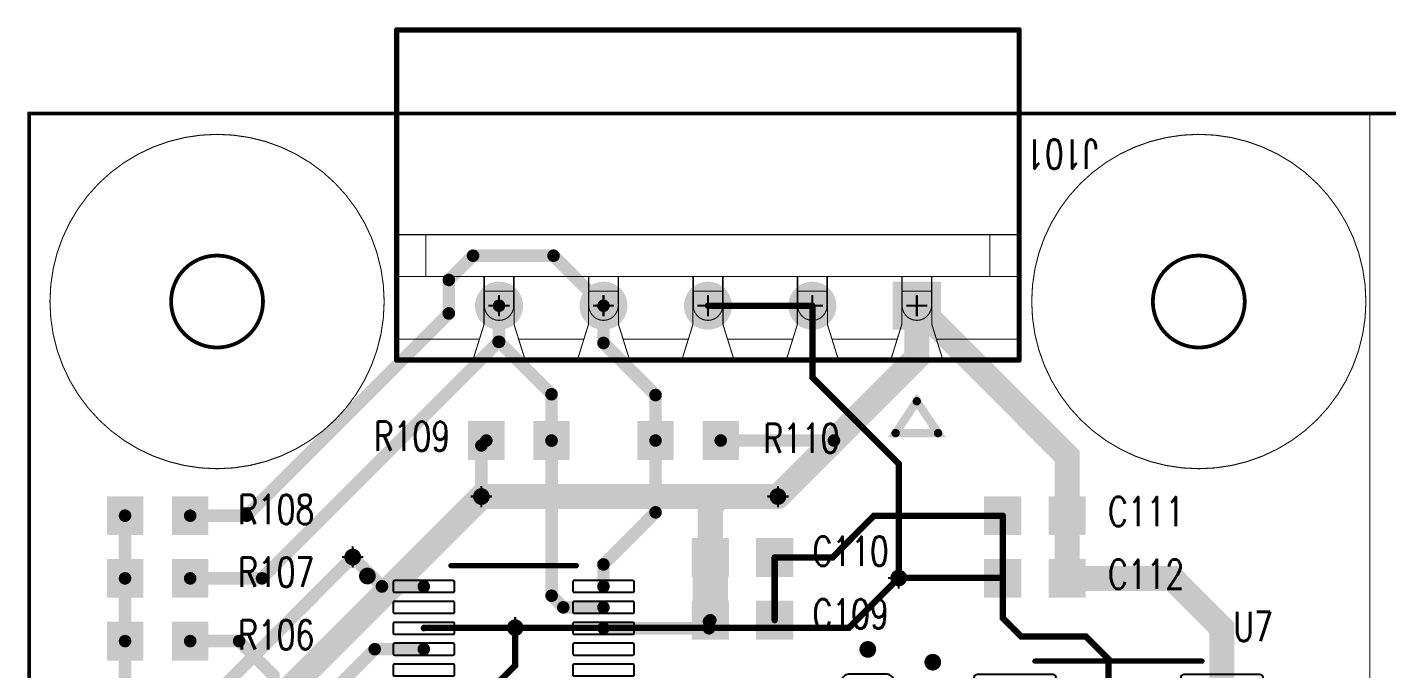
# Model space of a CAD drawing. Extents: x -268 to -157, y -48 to -1.
# Drawn here: x -267.62 to -235.08, y -22.66 to -7.31 of the extents above; entities that cross this region are included whole.
import ezdxf
from ezdxf.enums import TextEntityAlignment as Align

# ---------------------------------------------------------------- set-up
doc = ezdxf.new("R2010")
doc.units = 0
for name, pattern in [('SIG_11', [2, 1, 1]), ('SIG_15', [2, 1, 1]), ('SIG_18', [2, 1, 1]), ('SIG_19', [2, 1, 1]), ('SIG_3', [2, 1, 1]), ('SIG_7', [2, 1, 1])]:
    doc.linetypes.add(name, pattern=pattern)
for name, color, linetype in [('2D_LINE_01', 4, 'CONTINUOUS'), ('BOARD_CUTOUT_00', 255, 'CONTINUOUS'), ('BOARD_OUTLINE_00', 255, 'CONTINUOUS'), ('DRIL_PLTE_THRU_01', 4, 'CONTINUOUS'), ('DRIL_PLTE_THRU_02', 216, 'CONTINUOUS'), ('DRIL_SYMBOL', 255, 'CONTINUOUS'), ('PADS_BOT', 6, 'CONTINUOUS'), ('PADS_INNER', 136, 'CONTINUOUS'), ('PADS_TOP', 136, 'CONTINUOUS'), ('PART_NAME_01', 255, 'CONTINUOUS'), ('PART_TOP_2DLINE_126', 255, 'CONTINUOUS'), ('TRACE_01', 4, 'CONTINUOUS'), ('TRACE_02', 6, 'CONTINUOUS'), ('VIAPTS', 4, 'CONTINUOUS')]:
    doc.layers.add(name, color=color, linetype=linetype)
doc.styles.add('W0$1', font='simplex', dxfattribs={"width": 0.75})

# ---------------------------------------------------------------- blocks, each defined once
blk = doc.blocks.new('SMOOTH_0$09')
at = {"const_width": 0.045}
blk.add_lwpolyline([(-0.0225, 0, 1), (0.0225, 0, 1)], format="xyb", close=True, dxfattribs=at)
blk = doc.blocks.new('BOARD_11')
at = {"layer": 'BOARD_CUTOUT_00', "const_width": 0.09}
for points in [[(3.4, -4.5, 1), (5.6, -4.5, 1)], [(26.9, -4.5, 1), (29.1, -4.5, 1)]]:
    blk.add_lwpolyline(points, format="xyb", close=True, dxfattribs=at)
at = {"layer": 'BOARD_OUTLINE_00', "const_width": 0.09}
blk.add_lwpolyline([(0, 0), (0, -34), (65, -34), (65, 0)], close=True, dxfattribs=at)
at = {"layer": 'BOARD_OUTLINE_00'}
blk.add_blockref('SMOOTH_0$09', (0, 0), dxfattribs=at)
blk = doc.blocks.new('SMOOTH_0$0254')
at = {"const_width": 0.0127}
blk.add_lwpolyline([(-0.00635, 0, 1), (0.00635, 0, 1)], format="xyb", close=True, dxfattribs=at)
blk = doc.blocks.new('DRAWING_13')
at = {"layer": '2D_LINE_01', "const_width": 0.0254}
for points in [[(-38.7000006667, 7.4), (-23.8000006667, 7.4)], [(-38.7000006667, 7.4), (-38.7000006667, -0.5)], [(-23.8000006667, 7.4), (-23.8000006667, -0.5)], [(-47.5000006667, 5.4), (-47.5000006667, -28.6)], [(-38.7000006667, 5.4), (-47.5000006667, 5.4)], [(-15.0000006667, 5.4), (-23.8000006667, 5.4)], [(-15.4042006667, 5.4), (-15.4042006667, -28.6)], [(-6.2000006667, 5.4), (-15.0000006667, 5.4)], [(-23.8000006667, 2.5), (-38.7000006667, 2.5)], [(-38.0000006667, 1.5), (-38.0000006667, 2.5)], [(-24.5000006667, 2.5), (-24.5000006667, 1.5)], [(-23.8000006667, 1.5), (-38.7000006667, 1.5)], [(-36.6100006667, 1.5), (-36.6100006667, 0.35)], [(-36.6000006667, 1.5), (-36.6000006667, 0.8)], [(-35.9000006667, 1.5), (-35.9000006667, 0.8)], [(-35.8900006667, 0.35), (-35.8900006667, 1.5)], [(-34.1100006667, 1.5), (-34.1100006667, 0.35)], [(-34.1000006667, 1.5), (-34.1000006667, 0.8)], [(-33.4000006667, 1.5), (-33.4000006667, 0.8)], [(-33.3900006667, 0.35), (-33.3900006667, 1.5)], [(-31.6100006667, 1.5), (-31.6100006667, 0.35)], [(-31.6000006667, 1.5), (-31.6000006667, 0.8)], [(-30.9000006667, 1.5), (-30.9000006667, 0.8)], [(-30.8900006667, 0.35), (-30.8900006667, 1.5)], [(-29.1100006667, 1.5), (-29.1100006667, 0.35)], [(-29.1000006667, 1.5), (-29.1000006667, 0.8)], [(-28.4000006667, 1.5), (-28.4000006667, 0.8)], [(-28.3900006667, 0.35), (-28.3900006667, 1.5)], [(-26.6100006667, 1.5), (-26.6100006667, 0.35)], [(-26.6000006667, 1.5), (-26.6000006667, 0.8)], [(-25.9000006667, 1.5), (-25.9000006667, 0.8)], [(-25.8900006667, 0.35), (-25.8900006667, 1.5)], [(-35.9000006667, 1.15), (-36.6000006667, 1.15)], [(-33.4000006667, 1.15), (-34.1000006667, 1.15)], [(-30.9000006667, 1.15), (-31.6000006667, 1.15)], [(-28.4000006667, 1.15), (-29.1000006667, 1.15)], [(-25.9000006667, 1.15), (-26.6000006667, 1.15)], [(-36.6100006667, 0.35), (-36.8750006667, -0.5)], [(-35.8900006667, 0.35), (-35.6250006667, -0.5)], [(-34.1100006667, 0.35), (-34.3750006667, -0.5)], [(-33.3900006667, 0.35), (-33.1250006667, -0.5)], [(-31.6100006667, 0.35), (-31.8750006667, -0.5)], [(-30.8900006667, 0.35), (-30.6250006667, -0.5)], [(-29.1100006667, 0.35), (-29.3750006667, -0.5)], [(-28.3900006667, 0.35), (-28.1250006667, -0.5)], [(-26.6100006667, 0.35), (-26.8750006667, -0.5)], [(-25.8900006667, 0.35), (-25.6250006667, -0.5)], [(-38.7000006667, 0), (-36.719118, 0)], [(-34.219118, 0), (-35.7808826667, 0)], [(-31.719118, 0), (-33.2808826667, 0)], [(-29.219118, 0), (-30.7808826667, 0)], [(-26.719118, 0), (-28.2808826667, 0)], [(-25.7808826667, 0), (-23.8000006667, 0)], [(-38.7000006667, -0.5), (-36.8750006667, -0.5)], [(-35.6250006667, -0.5), (-34.3750006667, -0.5)], [(-33.1250006667, -0.5), (-31.8750006667, -0.5)], [(-30.6250006667, -0.5), (-29.3750006667, -0.5)], [(-28.1250006667, -0.5), (-26.8750006667, -0.5)], [(-25.6250006667, -0.5), (-23.8000006667, -0.5)]]:
    blk.add_lwpolyline(points, dxfattribs=at)
for points in [[(-47.0000006667, 0.9, 1), (-39.0000006667, 0.9, 1)], [(-23.5000006667, 0.9, 1), (-15.5000006667, 0.9, 1)], [(-44.1000006667, 0.9, 1), (-41.9000006667, 0.9, 1)], [(-20.6000006667, 0.9, 1), (-18.4000006667, 0.9, 1)]]:
    blk.add_lwpolyline(points, format="xyb", close=True, dxfattribs=at)
for points in [[(-36.6000006667, 0.8, 1), (-35.9000006667, 0.8)], [(-34.1000006667, 0.8, 1), (-33.4000006667, 0.8)], [(-31.6000006667, 0.8, 1), (-30.9000006667, 0.8)], [(-29.1000006667, 0.8, 1), (-28.4000006667, 0.8)], [(-26.6000006667, 0.8, 1), (-25.9000006667, 0.8)]]:
    blk.add_lwpolyline(points, format="xyb", dxfattribs=at)
at = {"layer": '2D_LINE_01'}
for p in [(-38.7000006667, 7.4), (-38.7000006667, 7.4), (-23.8000006667, 7.4), (-23.8000006667, 7.4), (-47.5000006667, 5.4), (-47.5000006667, 5.4), (-38.7000006667, 5.4), (-23.8000006667, 5.4), (-15.4042006667, 5.4), (-15.0000006667, 5.4), (-15.0000006667, 5.4), (-38.7000006667, 2.5), (-38.0000006667, 2.5), (-24.5000006667, 2.5), (-23.8000006667, 2.5), (-38.7000006667, 1.5), (-38.0000006667, 1.5), (-36.6100006667, 1.5), (-36.6000006667, 1.5), (-35.9000006667, 1.5), (-35.8900006667, 1.5), (-34.1100006667, 1.5), (-34.1000006667, 1.5), (-33.4000006667, 1.5), (-33.3900006667, 1.5), (-31.6100006667, 1.5), (-31.6000006667, 1.5), (-30.9000006667, 1.5), (-30.8900006667, 1.5), (-29.1100006667, 1.5), (-29.1000006667, 1.5), (-28.4000006667, 1.5), (-28.3900006667, 1.5), (-26.6100006667, 1.5), (-26.6000006667, 1.5), (-25.9000006667, 1.5), (-25.8900006667, 1.5), (-24.5000006667, 1.5), (-23.8000006667, 1.5), (-36.6000006667, 1.15), (-35.9000006667, 1.15), (-34.1000006667, 1.15), (-33.4000006667, 1.15), (-31.6000006667, 1.15), (-30.9000006667, 1.15), (-29.1000006667, 1.15), (-28.4000006667, 1.15), (-26.6000006667, 1.15), (-25.9000006667, 1.15), (-36.6000006667, 0.8), (-36.6000006667, 0.8), (-35.9000006667, 0.8), (-35.9000006667, 0.8), (-34.1000006667, 0.8), (-34.1000006667, 0.8), (-33.4000006667, 0.8), (-33.4000006667, 0.8), (-31.6000006667, 0.8), (-31.6000006667, 0.8), (-30.9000006667, 0.8), (-30.9000006667, 0.8), (-29.1000006667, 0.8), (-29.1000006667, 0.8), (-28.4000006667, 0.8), (-28.4000006667, 0.8), (-26.6000006667, 0.8), (-26.6000006667, 0.8), (-25.9000006667, 0.8), (-25.9000006667, 0.8), (-36.6100006667, 0.35), (-36.6100006667, 0.35), (-35.8900006667, 0.35), (-35.8900006667, 0.35), (-34.1100006667, 0.35), (-34.1100006667, 0.35), (-33.3900006667, 0.35), (-33.3900006667, 0.35), (-31.6100006667, 0.35), (-31.6100006667, 0.35), (-30.8900006667, 0.35), (-30.8900006667, 0.35), (-29.1100006667, 0.35), (-29.1100006667, 0.35), (-28.3900006667, 0.35), (-28.3900006667, 0.35), (-26.6100006667, 0.35), (-26.6100006667, 0.35), (-25.8900006667, 0.35), (-25.8900006667, 0.35), (-38.7000006667, 0), (-36.719118, 0), (-35.7808826667, 0), (-34.219118, 0), (-33.2808826667, 0), (-31.719118, 0), (-30.7808826667, 0), (-29.219118, 0), (-28.2808826667, 0), (-26.719118, 0), (-25.7808826667, 0), (-23.8000006667, 0), (-38.7000006667, -0.5), (-38.7000006667, -0.5), (-36.8750006667, -0.5), (-36.8750006667, -0.5), (-35.6250006667, -0.5), (-35.6250006667, -0.5), (-34.3750006667, -0.5), (-34.3750006667, -0.5), (-33.1250006667, -0.5), (-33.1250006667, -0.5), (-31.8750006667, -0.5), (-31.8750006667, -0.5), (-30.6250006667, -0.5), (-30.6250006667, -0.5), (-29.3750006667, -0.5), (-29.3750006667, -0.5), (-28.1250006667, -0.5), (-28.1250006667, -0.5), (-26.8750006667, -0.5), (-26.8750006667, -0.5), (-25.6250006667, -0.5), (-25.6250006667, -0.5), (-23.8000006667, -0.5), (-23.8000006667, -0.5)]:
    blk.add_blockref('SMOOTH_0$0254', p, dxfattribs=at)
blk = doc.blocks.new('SMOOTH_0$127')
at = {"const_width": 0.0635}
blk.add_lwpolyline([(-0.03175, 0, 1), (0.03175, 0, 1)], format="xyb", close=True, dxfattribs=at)
blk = doc.blocks.new('PART_BODY_TOP_9')
at = {"layer": 'PART_TOP_2DLINE_126', "const_width": 0.1999993333}
blk.add_lwpolyline([(-3.5999926667, 1.25, 1), (-3.3999933333, 1.25, 1)], format="xyb", close=True, dxfattribs=at)
at = {"layer": 'PART_TOP_2DLINE_126', "const_width": 0.127}
for points in [[(-1.4999993333, 1.4999993333), (1.4999993333, 1.4999993333)], [(-1.4999993333, -1.4999993333), (1.4999993333, -1.4999993333)]]:
    blk.add_lwpolyline(points, dxfattribs=at)
at = {"layer": 'PART_TOP_2DLINE_126'}
for p in [(-1.4999993333, 1.4999993333), (1.4999993333, 1.4999993333), (-1.4999993333, -1.4999993333), (1.4999993333, -1.4999993333)]:
    blk.add_blockref('SMOOTH_0$127', p, dxfattribs=at)
blk = doc.blocks.new('DRIL_HOLE_0')
blk.add_lwpolyline([(0, 0, 1), (0, 0, 1)], format="xyb", close=True)
blk = doc.blocks.new('PAD_0')
blk.add_lwpolyline([(0, 0, 1), (0, 0, 1)], format="xyb", close=True)
blk = doc.blocks.new('PAD_17')
blk.add_lwpolyline([(-0.6999473333, -0.1399993333), (0.6999473333, -0.1399993333, 0.4142135624), (0.7349993333, -0.1049473333), (0.7349993333, 0.1049473333, 0.4142135624), (0.6999473333, 0.1399993333), (-0.6999473333, 0.1399993333, 0.4142135624), (-0.7349993333, 0.1049473333), (-0.7349993333, -0.1049473333, 0.4142135624)], format="xyb", close=True)
blk = doc.blocks.new('STK_TOP_103')
at = {"layer": 'DRIL_PLTE_THRU_01'}
blk.add_blockref('DRIL_HOLE_0', (0, 0), dxfattribs=at)
at = {"layer": 'DRIL_PLTE_THRU_02'}
blk.add_blockref('DRIL_HOLE_0', (0, 0), dxfattribs=at)
at = {"layer": 'PADS_BOT'}
blk.add_blockref('PAD_0', (0, 0), dxfattribs=at)
at = {"layer": 'PADS_INNER'}
blk.add_blockref('PAD_0', (0, 0), dxfattribs=at)
at = {"layer": 'PADS_TOP'}
blk.add_blockref('PAD_17', (0, 0), dxfattribs=at)
blk = doc.blocks.new('SYM_TOP_12')
for name, p in [('PART_BODY_TOP_9', (0, 0)), ('STK_TOP_103', (-2.1500006667, 1.0000006667)), ('STK_TOP_103', (2.1500006667, 1.0000006667)), ('STK_TOP_103', (-2.1500006667, 0.4999993333)), ('STK_TOP_103', (2.1500006667, 0.4999993333)), ('STK_TOP_103', (-2.1500006667, 0)), ('STK_TOP_103', (2.1500006667, 0)), ('STK_TOP_103', (-2.1500006667, -0.4999993333)), ('STK_TOP_103', (2.1500006667, -0.4999993333)), ('STK_TOP_103', (-2.1500006667, -1.0000006667)), ('STK_TOP_103', (2.1500006667, -1.0000006667))]:
    blk.add_blockref(name, p)
blk = doc.blocks.new('PART_TOP_22')
blk.add_blockref('SYM_TOP_12', (0, 0))
at = {"layer": 'PART_NAME_01', "style": 'W0$1', "width": 0.75}
blk.add_text('U6', height=0.7, dxfattribs=at).set_placement((1.978, -2.5563333333))
blk = doc.blocks.new('PAD_11')
at = {"const_width": 0.8900006667}
blk.add_lwpolyline([(-0.465, 0), (0.465, 0)], dxfattribs=at)
blk = doc.blocks.new('STK_TOP_109')
at = {"layer": 'DRIL_PLTE_THRU_01'}
blk.add_blockref('DRIL_HOLE_0', (0, 0), dxfattribs=at)
at = {"layer": 'DRIL_PLTE_THRU_02'}
blk.add_blockref('DRIL_HOLE_0', (0, 0), dxfattribs=at)
at = {"layer": 'PADS_BOT'}
blk.add_blockref('PAD_0', (0, 0), dxfattribs=at)
at = {"layer": 'PADS_INNER'}
blk.add_blockref('PAD_0', (0, 0), dxfattribs=at)
at = {"layer": 'PADS_TOP', "rotation": 90}
blk.add_blockref('PAD_11', (0, 0), dxfattribs=at)
blk = doc.blocks.new('SYM_TOP_8')
for p in [(-0.7700013333, 0), (0.7700013333, 0)]:
    blk.add_blockref('STK_TOP_109', p)
blk = doc.blocks.new('PART_TOP_27')
blk.add_blockref('SYM_TOP_8', (0, 0))
at = {"layer": 'PART_NAME_01', "style": 'W0$1', "width": 0.75}
blk.add_text('C109', height=0.7, rotation=-180, dxfattribs=at).set_placement((-3.5, -0.5), align=Align.TOP_RIGHT)
blk = doc.blocks.new('PART_TOP_28')
blk.add_blockref('SYM_TOP_8', (0, 0))
at = {"layer": 'PART_NAME_01', "style": 'W0$1', "width": 0.75}
blk.add_text('C110', height=0.7, rotation=-180, dxfattribs=at).set_placement((-3.5, -0.5), align=Align.TOP_RIGHT)
blk = doc.blocks.new('PART_TOP_29')
blk.add_blockref('SYM_TOP_8', (0, 0))
at = {"layer": 'PART_NAME_01', "style": 'W0$1', "width": 0.75}
blk.add_text('C111', height=0.7, dxfattribs=at).set_placement((1.75, -0.25))
blk = doc.blocks.new('PART_TOP_30')
blk.add_blockref('SYM_TOP_8', (0, 0))
at = {"layer": 'PART_NAME_01', "style": 'W0$1', "width": 0.75}
blk.add_text('C112', height=0.7, dxfattribs=at).set_placement((1.75, -0.25))
blk = doc.blocks.new('PART_BODY_TOP_2')
at = {"layer": 'PART_TOP_2DLINE_126', "const_width": 0.1999993333}
blk.add_lwpolyline([(-4.545, 2.4949986667, 1), (-4.345, 2.4949986667, 1)], format="xyb", close=True, dxfattribs=at)
at = {"layer": 'PART_TOP_2DLINE_126', "const_width": 0.127}
for points in [[(-2.0000013333, 2.52), (2.0000013333, 2.52)], [(-2.0000013333, -2.52), (2.0000013333, -2.52)]]:
    blk.add_lwpolyline(points, dxfattribs=at)
at = {"layer": 'PART_TOP_2DLINE_126'}
for p in [(-2.0000013333, 2.52), (2.0000013333, 2.52), (-2.0000013333, -2.52), (2.0000013333, -2.52)]:
    blk.add_blockref('SMOOTH_0$127', p, dxfattribs=at)
blk = doc.blocks.new('PAD_3')
blk.add_lwpolyline([(-0.9113406667, -0.2949993333), (0.9113406667, -0.2949993333, 0.4142135624), (0.9850006667, -0.2213393333), (0.9850006667, 0.2213393333, 0.4142135624), (0.9113406667, 0.2949993333), (-0.9113406667, 0.2949993333, 0.4142135624), (-0.9850006667, 0.2213393333), (-0.9850006667, -0.2213393333, 0.4142135624)], format="xyb", close=True)
blk = doc.blocks.new('STK_TOP_104')
at = {"layer": 'DRIL_PLTE_THRU_01'}
blk.add_blockref('DRIL_HOLE_0', (0, 0), dxfattribs=at)
at = {"layer": 'DRIL_PLTE_THRU_02'}
blk.add_blockref('DRIL_HOLE_0', (0, 0), dxfattribs=at)
at = {"layer": 'PADS_BOT'}
blk.add_blockref('PAD_0', (0, 0), dxfattribs=at)
at = {"layer": 'PADS_INNER'}
blk.add_blockref('PAD_0', (0, 0), dxfattribs=at)
at = {"layer": 'PADS_TOP'}
blk.add_blockref('PAD_3', (0, 0), dxfattribs=at)
blk = doc.blocks.new('SYM_TOP_5')
for name, p in [('PART_BODY_TOP_2', (0, 0)), ('STK_TOP_104', (-2.4749986667, 1.905)), ('STK_TOP_104', (2.4749986667, 1.905)), ('STK_TOP_104', (-2.4749986667, 0.635)), ('STK_TOP_104', (2.4749986667, 0.635)), ('STK_TOP_104', (-2.4749986667, -0.635)), ('STK_TOP_104', (2.4749986667, -0.635)), ('STK_TOP_104', (-2.4749986667, -1.905)), ('STK_TOP_104', (2.4749986667, -1.905))]:
    blk.add_blockref(name, p)
blk = doc.blocks.new('PART_TOP_32')
blk.add_blockref('SYM_TOP_5', (0, 0))
at = {"layer": 'PART_NAME_01', "style": 'W0$1', "width": 0.75}
blk.add_text('U7', height=0.7, dxfattribs=at).set_placement((2.75, 3))
blk = doc.blocks.new('PAD_13')
at = {"const_width": 0.8700006667}
blk.add_lwpolyline([(-0.465, 0), (0.465, 0)], dxfattribs=at)
blk = doc.blocks.new('STK_TOP_111')
at = {"layer": 'DRIL_PLTE_THRU_01'}
blk.add_blockref('DRIL_HOLE_0', (0, 0), dxfattribs=at)
at = {"layer": 'DRIL_PLTE_THRU_02'}
blk.add_blockref('DRIL_HOLE_0', (0, 0), dxfattribs=at)
at = {"layer": 'PADS_BOT'}
blk.add_blockref('PAD_0', (0, 0), dxfattribs=at)
at = {"layer": 'PADS_INNER'}
blk.add_blockref('PAD_0', (0, 0), dxfattribs=at)
at = {"layer": 'PADS_TOP', "rotation": 90}
blk.add_blockref('PAD_13', (0, 0), dxfattribs=at)
blk = doc.blocks.new('SYM_TOP_10')
for p in [(-0.7800006667, 0), (0.7800006667, 0)]:
    blk.add_blockref('STK_TOP_111', p)
blk = doc.blocks.new('PART_TOP_36')
blk.add_blockref('SYM_TOP_10', (0, 0))
at = {"layer": 'PART_NAME_01', "style": 'W0$1', "width": 0.75}
blk.add_text('R105', height=0.7, rotation=-180, dxfattribs=at).set_placement((-3.75, -0.5), align=Align.TOP_RIGHT)
blk = doc.blocks.new('PART_TOP_37')
blk.add_blockref('SYM_TOP_10', (0, 0))
at = {"layer": 'PART_NAME_01', "style": 'W0$1', "width": 0.75}
blk.add_text('R106', height=0.7, rotation=-180, dxfattribs=at).set_placement((-3.75, -0.5), align=Align.TOP_RIGHT)
blk = doc.blocks.new('PART_TOP_38')
blk.add_blockref('SYM_TOP_10', (0, 0))
at = {"layer": 'PART_NAME_01', "style": 'W0$1', "width": 0.75}
blk.add_text('R107', height=0.7, rotation=-180, dxfattribs=at).set_placement((-3.75, -0.5), align=Align.TOP_RIGHT)
blk = doc.blocks.new('PART_TOP_39')
blk.add_blockref('SYM_TOP_10', (0, 0))
at = {"layer": 'PART_NAME_01', "style": 'W0$1', "width": 0.75}
blk.add_text('R108', height=0.7, rotation=-180, dxfattribs=at).set_placement((-3.75, -0.5), align=Align.TOP_RIGHT)
blk = doc.blocks.new('PART_TOP_40')
blk.add_blockref('SYM_TOP_10', (0, 0))
at = {"layer": 'PART_NAME_01', "style": 'W0$1', "width": 0.75}
blk.add_text('R109', height=0.7, rotation=-180, dxfattribs=at).set_placement((1.6483333333, -0.451666), align=Align.TOP_RIGHT)
blk = doc.blocks.new('PART_TOP_41')
blk.add_blockref('SYM_TOP_10', (0, 0))
at = {"layer": 'PART_NAME_01', "style": 'W0$1', "width": 0.75}
blk.add_text('R110', height=0.7, dxfattribs=at).set_placement((1.8013333333, -0.2983333333))
blk = doc.blocks.new('PART_BODY_TOP_4')
at = {"layer": 'PART_TOP_2DLINE_126', "const_width": 0.127}
for points in [[(-1.5999993333, 0.9349993333), (1.5999993333, 0.9349993333)], [(-1.5999993333, -0.9349993333), (1.5999993333, -0.9349993333)]]:
    blk.add_lwpolyline(points, dxfattribs=at)
at = {"layer": 'PART_TOP_2DLINE_126', "const_width": 0.1999993333}
blk.add_lwpolyline([(-2.899994, 0, 1), (-2.6999946667, 0, 1)], format="xyb", close=True, dxfattribs=at)
at = {"layer": 'PART_TOP_2DLINE_126'}
for p in [(-1.5999993333, 0.9349993333), (1.5999993333, 0.9349993333), (-1.5999993333, -0.9349993333), (1.5999993333, -0.9349993333)]:
    blk.add_blockref('SMOOTH_0$127', p, dxfattribs=at)
blk = doc.blocks.new('PAD_9')
blk.add_lwpolyline([(-0.7013293333, -0.615), (0.7013293333, -0.615, 0.4142135624), (0.8549993333, -0.46133), (0.8549993333, 0.46133, 0.4142135624), (0.7013293333, 0.615), (-0.7013293333, 0.615, 0.4142135624), (-0.8549993333, 0.46133), (-0.8549993333, -0.46133, 0.4142135624)], format="xyb", close=True)
blk = doc.blocks.new('STK_TOP_106')
at = {"layer": 'DRIL_PLTE_THRU_01'}
blk.add_blockref('DRIL_HOLE_0', (0, 0), dxfattribs=at)
at = {"layer": 'DRIL_PLTE_THRU_02'}
blk.add_blockref('DRIL_HOLE_0', (0, 0), dxfattribs=at)
at = {"layer": 'PADS_BOT'}
blk.add_blockref('PAD_0', (0, 0), dxfattribs=at)
at = {"layer": 'PADS_INNER'}
blk.add_blockref('PAD_0', (0, 0), dxfattribs=at)
at = {"layer": 'PADS_TOP'}
blk.add_blockref('PAD_9', (0, 0), dxfattribs=at)
blk = doc.blocks.new('SYM_TOP_7')
for name, p in [('PART_BODY_TOP_4', (0, 0)), ('STK_TOP_106', (-1.35, 0)), ('STK_TOP_106', (1.35, 0))]:
    blk.add_blockref(name, p)
blk = doc.blocks.new('PART_TOP_43')
blk.add_blockref('SYM_TOP_7', (0, 0))
at = {"layer": 'PART_NAME_01', "style": 'W0$1', "width": 0.75}
blk.add_text('C105', height=0.7, rotation=-180, dxfattribs=at).set_placement((0, -2.25), align=Align.TOP_RIGHT)
blk = doc.blocks.new('SMOOTH_0$2')
at = {"const_width": 0.1}
blk.add_lwpolyline([(-0.05, 0, 1), (0.05, 0, 1)], format="xyb", close=True, dxfattribs=at)
blk = doc.blocks.new('PART_BODY_TOP_12')
at = {"layer": 'PART_TOP_2DLINE_126', "const_width": 0.2}
blk.add_lwpolyline([(-5.508, 3.048), (-4.492, 3.048), (-5, 2.286)], close=True, dxfattribs=at)
at = {"layer": 'PART_TOP_2DLINE_126', "const_width": 0.127}
for points in [[(-7.45, 1.3), (-7.45, -6.6)], [(7.45, 1.3), (-7.45, 1.3)], [(7.45, -6.6), (7.45, 1.3)], [(-7.45, -6.6), (7.45, -6.6)]]:
    blk.add_lwpolyline(points, dxfattribs=at)
at = {"layer": 'PART_TOP_2DLINE_126'}
for name, p in [('SMOOTH_0$2', (-5.508, 3.048)), ('SMOOTH_0$2', (-4.492, 3.048)), ('SMOOTH_0$2', (-5, 2.286)), ('SMOOTH_0$127', (-7.45, 1.3)), ('SMOOTH_0$127', (-7.45, 1.3)), ('SMOOTH_0$127', (7.45, 1.3)), ('SMOOTH_0$127', (7.45, 1.3)), ('SMOOTH_0$127', (-7.45, -6.6)), ('SMOOTH_0$127', (-7.45, -6.6)), ('SMOOTH_0$127', (7.45, -6.6)), ('SMOOTH_0$127', (7.45, -6.6))]:
    blk.add_blockref(name, p, dxfattribs=at)
blk = doc.blocks.new('DRIL_SYMBOL_0$8')
at = {"layer": 'DRIL_SYMBOL', "const_width": 0.0508}
for points in [[(-0.254, 0), (0.254, 0)], [(0, -0.254), (0, 0.254)]]:
    blk.add_lwpolyline(points, dxfattribs=at)
blk = doc.blocks.new('DRIL_HOLE_0$8')
at = {"const_width": 0.4}
blk.add_lwpolyline([(-0.2, 0, 1), (0.2, 0, 1)], format="xyb", close=True, dxfattribs=at)
blk.add_blockref('DRIL_SYMBOL_0$8', (0, 0))
blk = doc.blocks.new('PAD_18')
at = {"const_width": 1.15}
blk.add_lwpolyline([(-0.575, 0), (0.575, 0)], dxfattribs=at)
blk = doc.blocks.new('STK_TOP_102')
at = {"layer": 'DRIL_PLTE_THRU_01'}
blk.add_blockref('DRIL_HOLE_0$8', (0, 0), dxfattribs=at)
at = {"layer": 'DRIL_PLTE_THRU_02'}
blk.add_blockref('DRIL_HOLE_0$8', (0, 0), dxfattribs=at)
at = {"layer": 'PADS_BOT'}
blk.add_blockref('PAD_18', (0, 0), dxfattribs=at)
at = {"layer": 'PADS_INNER'}
blk.add_blockref('PAD_18', (0, 0), dxfattribs=at)
at = {"layer": 'PADS_TOP'}
blk.add_blockref('PAD_18', (0, 0), dxfattribs=at)
blk = doc.blocks.new('PAD_20')
at = {"const_width": 0.575}
blk.add_lwpolyline([(0, -0.2875, 1), (0, 0.2875, 1)], format="xyb", close=True, dxfattribs=at)
blk = doc.blocks.new('STK_TOP_101')
at = {"layer": 'DRIL_PLTE_THRU_01'}
blk.add_blockref('DRIL_HOLE_0$8', (0, 0), dxfattribs=at)
at = {"layer": 'DRIL_PLTE_THRU_02'}
blk.add_blockref('DRIL_HOLE_0$8', (0, 0), dxfattribs=at)
at = {"layer": 'PADS_BOT'}
blk.add_blockref('PAD_20', (0, 0), dxfattribs=at)
at = {"layer": 'PADS_INNER'}
blk.add_blockref('PAD_20', (0, 0), dxfattribs=at)
at = {"layer": 'PADS_TOP'}
blk.add_blockref('PAD_20', (0, 0), dxfattribs=at)
blk = doc.blocks.new('SYM_TOP_13')
for name, p in [('PART_BODY_TOP_12', (0, 0)), ('STK_TOP_102', (-5, 0)), ('STK_TOP_101', (-2.5, 0)), ('STK_TOP_101', (0, 0)), ('STK_TOP_101', (2.5, 0)), ('STK_TOP_101', (5, 0))]:
    blk.add_blockref(name, p)
blk = doc.blocks.new('PART_TOP_46')
blk.add_blockref('SYM_TOP_13', (0, 0))
at = {"layer": 'PART_NAME_01', "style": 'W0$1', "width": 0.75}
blk.add_text('J101', height=0.7, dxfattribs=at).set_placement((-9.3269993333, -3.976))
blk = doc.blocks.new('SMOOTH_0$3')
at = {"const_width": 0.15}
blk.add_lwpolyline([(-0.075, 0, 1), (0.075, 0, 1)], format="xyb", close=True, dxfattribs=at)
blk = doc.blocks.new('SMOOTH_0$6')
at = {"const_width": 0.3}
blk.add_lwpolyline([(-0.15, 0, 1), (0.15, 0, 1)], format="xyb", close=True, dxfattribs=at)
blk = doc.blocks.new('SMOOTH_0$85')
at = {"const_width": 0.425}
blk.add_lwpolyline([(-0.2125, 0, 1), (0.2125, 0, 1)], format="xyb", close=True, dxfattribs=at)
blk = doc.blocks.new('SMOOTH_0$1524')
at = {"const_width": 0.0762}
blk.add_lwpolyline([(-0.0381, 0, 1), (0.0381, 0, 1)], format="xyb", close=True, dxfattribs=at)
blk = doc.blocks.new('DRIL_SYMBOL_0$2')
at = {"layer": 'DRIL_SYMBOL', "const_width": 0.0508}
for points in [[(-0.254, 0), (0.254, 0)], [(0, -0.254), (0, 0.254)]]:
    blk.add_lwpolyline(points, dxfattribs=at)
blk = doc.blocks.new('DRIL_HOLE_0$2')
at = {"const_width": 0.1}
blk.add_lwpolyline([(-0.05, 0, 1), (0.05, 0, 1)], format="xyb", close=True, dxfattribs=at)
blk.add_blockref('DRIL_SYMBOL_0$2', (0, 0))
blk = doc.blocks.new('PAD_22')
at = {"const_width": 0.2}
blk.add_lwpolyline([(0, -0.1, 1), (0, 0.1, 1)], format="xyb", close=True, dxfattribs=at)
blk = doc.blocks.new('STK_TOP_66')
at = {"layer": 'DRIL_PLTE_THRU_01'}
blk.add_blockref('DRIL_HOLE_0$2', (0, 0), dxfattribs=at)
at = {"layer": 'DRIL_PLTE_THRU_02'}
blk.add_blockref('DRIL_HOLE_0$2', (0, 0), dxfattribs=at)
at = {"layer": 'PADS_BOT'}
blk.add_blockref('PAD_22', (0, 0), dxfattribs=at)
at = {"layer": 'PADS_INNER'}
blk.add_blockref('PAD_22', (0, 0), dxfattribs=at)
at = {"layer": 'PADS_TOP'}
blk.add_blockref('PAD_22', (0, 0), dxfattribs=at)
blk = doc.blocks.new('SYM_TOP_1')
blk.add_blockref('STK_TOP_66', (0, 0))

msp = doc.modelspace()

# ---------------------------------------------------------------- linework, layer by layer
at = {"layer": 'TRACE_01', "linetype": 'SIG_19', "const_width": 0.3}
for points in [[(-263.7199993333, -19), (-262.37, -19), (-257.53, -14.16), (-257.53, -13.36), (-256.95, -12.78), (-255.0229993333, -12.78), (-253.8269993333, -13.976)], [(-253.8269993333, -13.976), (-253.8269993333, -14.867764), (-252.581334, -16.113764), (-252.581334, -17.2016666667)], [(-253.8279993333, -20.693666), (-253.8279993333, -20.1659993333), (-252.581334, -18.919334), (-252.581334, -17.2016666667)]]:
    msp.add_lwpolyline(points, dxfattribs=at)
at = {"layer": 'TRACE_01', "linetype": 'SIG_3', "const_width": 0.3}
for points in [[(-256.3269993333, -13.976), (-256.3269993333, -14.839)], [(-263.7199993333, -20.5), (-262, -20.5), (-256.339, -14.839), (-256.3269993333, -14.839)], [(-256.3269993333, -14.839), (-255.071666, -16.094), (-255.071666, -17.2016666667)], [(-255.071666, -17.2016666667), (-255.069, -17.2043326667), (-255.069, -20.915), (-254.7903326667, -21.1936673333), (-253.8279993333, -21.1936673333)]]:
    msp.add_lwpolyline(points, dxfattribs=at)
at = {"layer": 'TRACE_01', "linetype": 'SIG_18', "const_width": 0.1524}
for points in [[(-251.3269993333, -13.976), (-248.8269993333, -13.976)], [(-249.7299986667, -20.002), (-248.351, -20.002), (-247.349, -19), (-244.2700013333, -19)], [(-244.2700013333, -19), (-244.2700013333, -20.5)], [(-249.7299986667, -20.002), (-249.7299986667, -20)], [(-249.7299986667, -21.5), (-249.7299986667, -20.002)], [(-246.76, -20.49), (-244.2800013333, -20.49), (-244.2700013333, -20.5)], [(-244.2700013333, -20.5), (-244.2700013333, -21.45), (-243.832, -21.8880013333), (-242.285, -21.8880013333), (-241.739, -22.4340013333), (-241.739, -25.635)], [(-258.1280006667, -21.6936666667), (-258.114334, -21.68), (-255.94, -21.68)]]:
    msp.add_lwpolyline(points, dxfattribs=at)
at = {"layer": 'TRACE_01', "linetype": 'SIG_15'}
for points, const_width in [([(-248.3108333333, -17.200834), (-246.3269993333, -15.217), (-246.3269993333, -13.976)], 0.6), ([(-246.3269993333, -13.976), (-242.729, -17.5739993333), (-242.729, -18.9990013333)], 0.6), ([(-249.652, -18.5420006667), (-248.3108333333, -17.200834)], 0.6), ([(-256.75, -18.5420006667), (-256.75, -17.3199993333), (-256.6316673333, -17.2016666667)], 0.3), ([(-251.0213326667, -17.2016666667), (-248.311666, -17.2016666667), (-248.3108333333, -17.200834)], 0.3), ([(-251.2700013333, -20), (-251.2700013333, -18.7700013333), (-251.0420006667, -18.5420006667), (-249.652, -18.5420006667)], 0.6), ([(-242.7299986667, -19), (-242.729, -18.9990013333)], 0.6), ([(-242.7299986667, -20.5), (-242.7299986667, -19)], 0.6), ([(-251.2700013333, -21.5), (-251.2700013333, -20)], 0.85), ([(-242.7299986667, -20.5), (-240.211, -20.5), (-239.0250013333, -21.6859986667), (-239.0250013333, -23.095)], 0.6), ([(-253.8279993333, -21.6936666667), (-251.302, -21.6936666667), (-251.302, -21.5319986667), (-251.2700013333, -21.5)], 0.3), ([(-263.7199993333, -22), (-262.55, -22), (-261.73, -22.82), (-261.73, -23.52)], 0.3)]:
    msp.add_lwpolyline(points, dxfattribs=dict(at, const_width=const_width))
at = {"layer": 'TRACE_01', "linetype": 'SIG_11', "const_width": 0.3}
for points in [[(-265.2800006667, -19), (-265.2800006667, -20.5)], [(-259.83, -19.99), (-259.13, -20.69), (-259.13, -20.693666), (-258.1280006667, -20.693666)], [(-265.2800006667, -20.5), (-265.2800006667, -22)], [(-265.2800006667, -22), (-265.2800006667, -23.5)]]:
    msp.add_lwpolyline(points, dxfattribs=at)
at = {"layer": 'TRACE_01', "linetype": 'SIG_7', "const_width": 0.3}
msp.add_lwpolyline([(-260.2800006667, -25), (-260.2800006667, -23.1700006667), (-259.303666, -22.193666), (-258.1280006667, -22.193666)], dxfattribs=at)
at = {"layer": 'TRACE_02', "linetype": 'SIG_18', "const_width": 0.1524}
for points in [[(-246.76, -20.49), (-246.76, -17.76), (-248.8269993333, -15.6930006667), (-248.8269993333, -13.976)], [(-255.94, -21.68), (-247.95, -21.68), (-246.76, -20.49)], [(-265.26, -27.51), (-260.87, -27.51), (-255.94, -22.58), (-255.94, -21.68)]]:
    msp.add_lwpolyline(points, dxfattribs=at)
at = {"layer": 'TRACE_02', "linetype": 'SIG_15', "const_width": 0.6}
for points in [[(-261.73, -23.52), (-261.7279993333, -23.52), (-256.75, -18.5420006667)], [(-256.75, -18.5420006667), (-249.652, -18.5420006667)]]:
    msp.add_lwpolyline(points, dxfattribs=at)
at = {"layer": 'TRACE_02', "linetype": 'SIG_11', "const_width": 0.3}
msp.add_lwpolyline([(-265.28, -25.44), (-259.83, -19.99)], dxfattribs=at)

# ---------------------------------------------------------------- block references
for name, p in [('DRAWING_13', (-220.0769993333, -14.776)), ('BOARD_11', (-267.577, -9.376)), ('PART_TOP_41', (-251.8013333333, -17.2016666667)), ('PART_TOP_29', (-243.5, -19)), ('PART_TOP_30', (-243.5, -20.5)), ('PART_TOP_22', (-255.978, -21.6936666667)), ('PART_TOP_32', (-241.5, -25))]:
    msp.add_blockref(name, p)
for name, p, rotation in [('PART_TOP_46', (-251.3269993333, -13.976), 180), ('PART_TOP_40', (-255.8516666667, -17.2016666667), 180), ('PART_TOP_39', (-264.5, -19), 180), ('PART_TOP_28', (-250.5, -20), 180), ('PART_TOP_38', (-264.5, -20.5), 180), ('PART_TOP_27', (-250.5, -21.5), 180), ('PART_TOP_37', (-264.5, -22), 180), ('PART_TOP_43', (-247.5, -25), 270), ('PART_TOP_36', (-264.5, -23.5), 180)]:
    msp.add_blockref(name, p, dxfattribs=dict(rotation=rotation))
at = {"layer": 'TRACE_01'}
for name, p in [('SMOOTH_0$3', (-256.95, -12.78)), ('SMOOTH_0$3', (-255.0229993333, -12.78)), ('SMOOTH_0$3', (-257.53, -13.36)), ('SMOOTH_0$3', (-256.3269993333, -13.976)), ('SMOOTH_0$3', (-253.8269993333, -13.976)), ('SMOOTH_0$3', (-253.8269993333, -13.976)), ('SMOOTH_0$1524', (-251.3269993333, -13.976)), ('SMOOTH_0$1524', (-248.8269993333, -13.976)), ('SMOOTH_0$6', (-246.3269993333, -13.976)), ('SMOOTH_0$6', (-246.3269993333, -13.976)), ('SMOOTH_0$3', (-257.53, -14.16)), ('SMOOTH_0$3', (-256.339, -14.839)), ('SMOOTH_0$3', (-256.3269993333, -14.839)), ('SMOOTH_0$3', (-256.3269993333, -14.839)), ('SMOOTH_0$3', (-256.3269993333, -14.839)), ('SMOOTH_0$3', (-253.8269993333, -14.867764)), ('SMOOTH_0$6', (-246.3269993333, -15.217)), ('SMOOTH_0$3', (-255.071666, -16.094)), ('SMOOTH_0$3', (-252.581334, -16.113764)), ('SMOOTH_0$6', (-248.3108333333, -17.200834)), ('SMOOTH_0$6', (-248.3108333333, -17.200834)), ('SMOOTH_0$3', (-256.75, -17.3199993333)), ('SMOOTH_0$3', (-256.6316673333, -17.2016666667)), ('SMOOTH_0$3', (-255.071666, -17.2016666667)), ('SMOOTH_0$3', (-255.071666, -17.2016666667)), ('SMOOTH_0$3', (-255.069, -17.2043326667)), ('SMOOTH_0$3', (-252.581334, -17.2016666667)), ('SMOOTH_0$3', (-252.581334, -17.2016666667)), ('SMOOTH_0$3', (-251.0213326667, -17.2016666667)), ('SMOOTH_0$3', (-248.311666, -17.2016666667)), ('SMOOTH_0$3', (-248.3108333333, -17.200834)), ('SMOOTH_0$6', (-242.729, -17.5739993333)), ('SMOOTH_0$3', (-256.75, -18.5420006667)), ('SMOOTH_0$6', (-251.2700013333, -18.7700013333)), ('SMOOTH_0$6', (-251.0420006667, -18.5420006667)), ('SMOOTH_0$6', (-249.652, -18.5420006667)), ('SMOOTH_0$6', (-249.652, -18.5420006667)), ('SMOOTH_0$3', (-265.2800006667, -19)), ('SMOOTH_0$3', (-263.7199993333, -19)), ('SMOOTH_0$3', (-262.37, -19)), ('SMOOTH_0$3', (-252.581334, -18.919334)), ('SMOOTH_0$6', (-242.7299986667, -19)), ('SMOOTH_0$6', (-242.7299986667, -19)), ('SMOOTH_0$6', (-242.729, -18.9990013333)), ('SMOOTH_0$6', (-242.729, -18.9990013333)), ('SMOOTH_0$1524', (-247.349, -19)), ('SMOOTH_0$1524', (-244.2700013333, -19)), ('SMOOTH_0$1524', (-244.2700013333, -19)), ('SMOOTH_0$3', (-259.83, -19.99)), ('SMOOTH_0$85', (-251.2700013333, -20)), ('SMOOTH_0$6', (-251.2700013333, -20)), ('SMOOTH_0$3', (-253.8279993333, -20.1659993333)), ('SMOOTH_0$1524', (-249.7299986667, -20)), ('SMOOTH_0$1524', (-249.7299986667, -20.002)), ('SMOOTH_0$1524', (-249.7299986667, -20.002)), ('SMOOTH_0$1524', (-249.7299986667, -20.002)), ('SMOOTH_0$1524', (-248.351, -20.002)), ('SMOOTH_0$3', (-265.2800006667, -20.5)), ('SMOOTH_0$3', (-265.2800006667, -20.5)), ('SMOOTH_0$3', (-263.7199993333, -20.5)), ('SMOOTH_0$3', (-262, -20.5)), ('SMOOTH_0$1524', (-246.76, -20.49)), ('SMOOTH_0$1524', (-244.2800013333, -20.49)), ('SMOOTH_0$1524', (-244.2700013333, -20.5)), ('SMOOTH_0$1524', (-244.2700013333, -20.5)), ('SMOOTH_0$1524', (-244.2700013333, -20.5)), ('SMOOTH_0$6', (-242.7299986667, -20.5)), ('SMOOTH_0$6', (-242.7299986667, -20.5)), ('SMOOTH_0$6', (-240.211, -20.5)), ('SMOOTH_0$3', (-259.13, -20.69)), ('SMOOTH_0$3', (-259.13, -20.693666)), ('SMOOTH_0$3', (-258.1280006667, -20.693666)), ('SMOOTH_0$3', (-255.069, -20.915)), ('SMOOTH_0$3', (-253.8279993333, -20.693666)), ('SMOOTH_0$3', (-254.7903326667, -21.1936673333)), ('SMOOTH_0$3', (-253.8279993333, -21.1936673333)), ('SMOOTH_0$85', (-251.2700013333, -21.5)), ('SMOOTH_0$3', (-251.302, -21.5319986667)), ('SMOOTH_0$3', (-251.2700013333, -21.5)), ('SMOOTH_0$1524', (-249.7299986667, -21.5)), ('SMOOTH_0$1524', (-244.2700013333, -21.45)), ('SMOOTH_0$6', (-239.0250013333, -21.6859986667)), ('SMOOTH_0$1524', (-258.1280006667, -21.6936666667)), ('SMOOTH_0$1524', (-258.114334, -21.68)), ('SMOOTH_0$1524', (-255.94, -21.68)), ('SMOOTH_0$3', (-253.8279993333, -21.6936666667)), ('SMOOTH_0$3', (-251.302, -21.6936666667)), ('SMOOTH_0$3', (-265.2800006667, -22)), ('SMOOTH_0$3', (-265.2800006667, -22)), ('SMOOTH_0$3', (-263.7199993333, -22)), ('SMOOTH_0$3', (-262.55, -22)), ('SMOOTH_0$3', (-259.303666, -22.193666)), ('SMOOTH_0$3', (-258.1280006667, -22.193666)), ('SMOOTH_0$1524', (-243.832, -21.8880013333)), ('SMOOTH_0$1524', (-242.285, -21.8880013333)), ('SMOOTH_0$1524', (-241.739, -22.4340013333))]:
    msp.add_blockref(name, p, dxfattribs=at)
at = {"layer": 'TRACE_02'}
for name, p in [('SMOOTH_0$1524', (-248.8269993333, -13.976)), ('SMOOTH_0$1524', (-248.8269993333, -15.6930006667)), ('SMOOTH_0$1524', (-246.76, -17.76)), ('SMOOTH_0$6', (-256.75, -18.5420006667)), ('SMOOTH_0$6', (-256.75, -18.5420006667)), ('SMOOTH_0$6', (-249.652, -18.5420006667)), ('SMOOTH_0$3', (-259.83, -19.99)), ('SMOOTH_0$1524', (-246.76, -20.49)), ('SMOOTH_0$1524', (-246.76, -20.49)), ('SMOOTH_0$1524', (-255.94, -21.68)), ('SMOOTH_0$1524', (-255.94, -21.68)), ('SMOOTH_0$1524', (-247.95, -21.68)), ('SMOOTH_0$1524', (-255.94, -22.58))]:
    msp.add_blockref(name, p, dxfattribs=at)
at = {"layer": 'VIAPTS', "linetype": 'SIG_15'}
for p in [(-256.75, -18.5420006667), (-249.652, -18.5420006667)]:
    msp.add_blockref('SYM_TOP_1', p, dxfattribs=at)
at = {"layer": 'VIAPTS', "linetype": 'SIG_11'}
msp.add_blockref('SYM_TOP_1', (-259.83, -19.99), dxfattribs=at)
at = {"layer": 'VIAPTS', "linetype": 'SIG_18'}
for p in [(-246.76, -20.49), (-255.94, -21.68)]:
    msp.add_blockref('SYM_TOP_1', p, dxfattribs=at)

doc.saveas('drawing.dxf')
